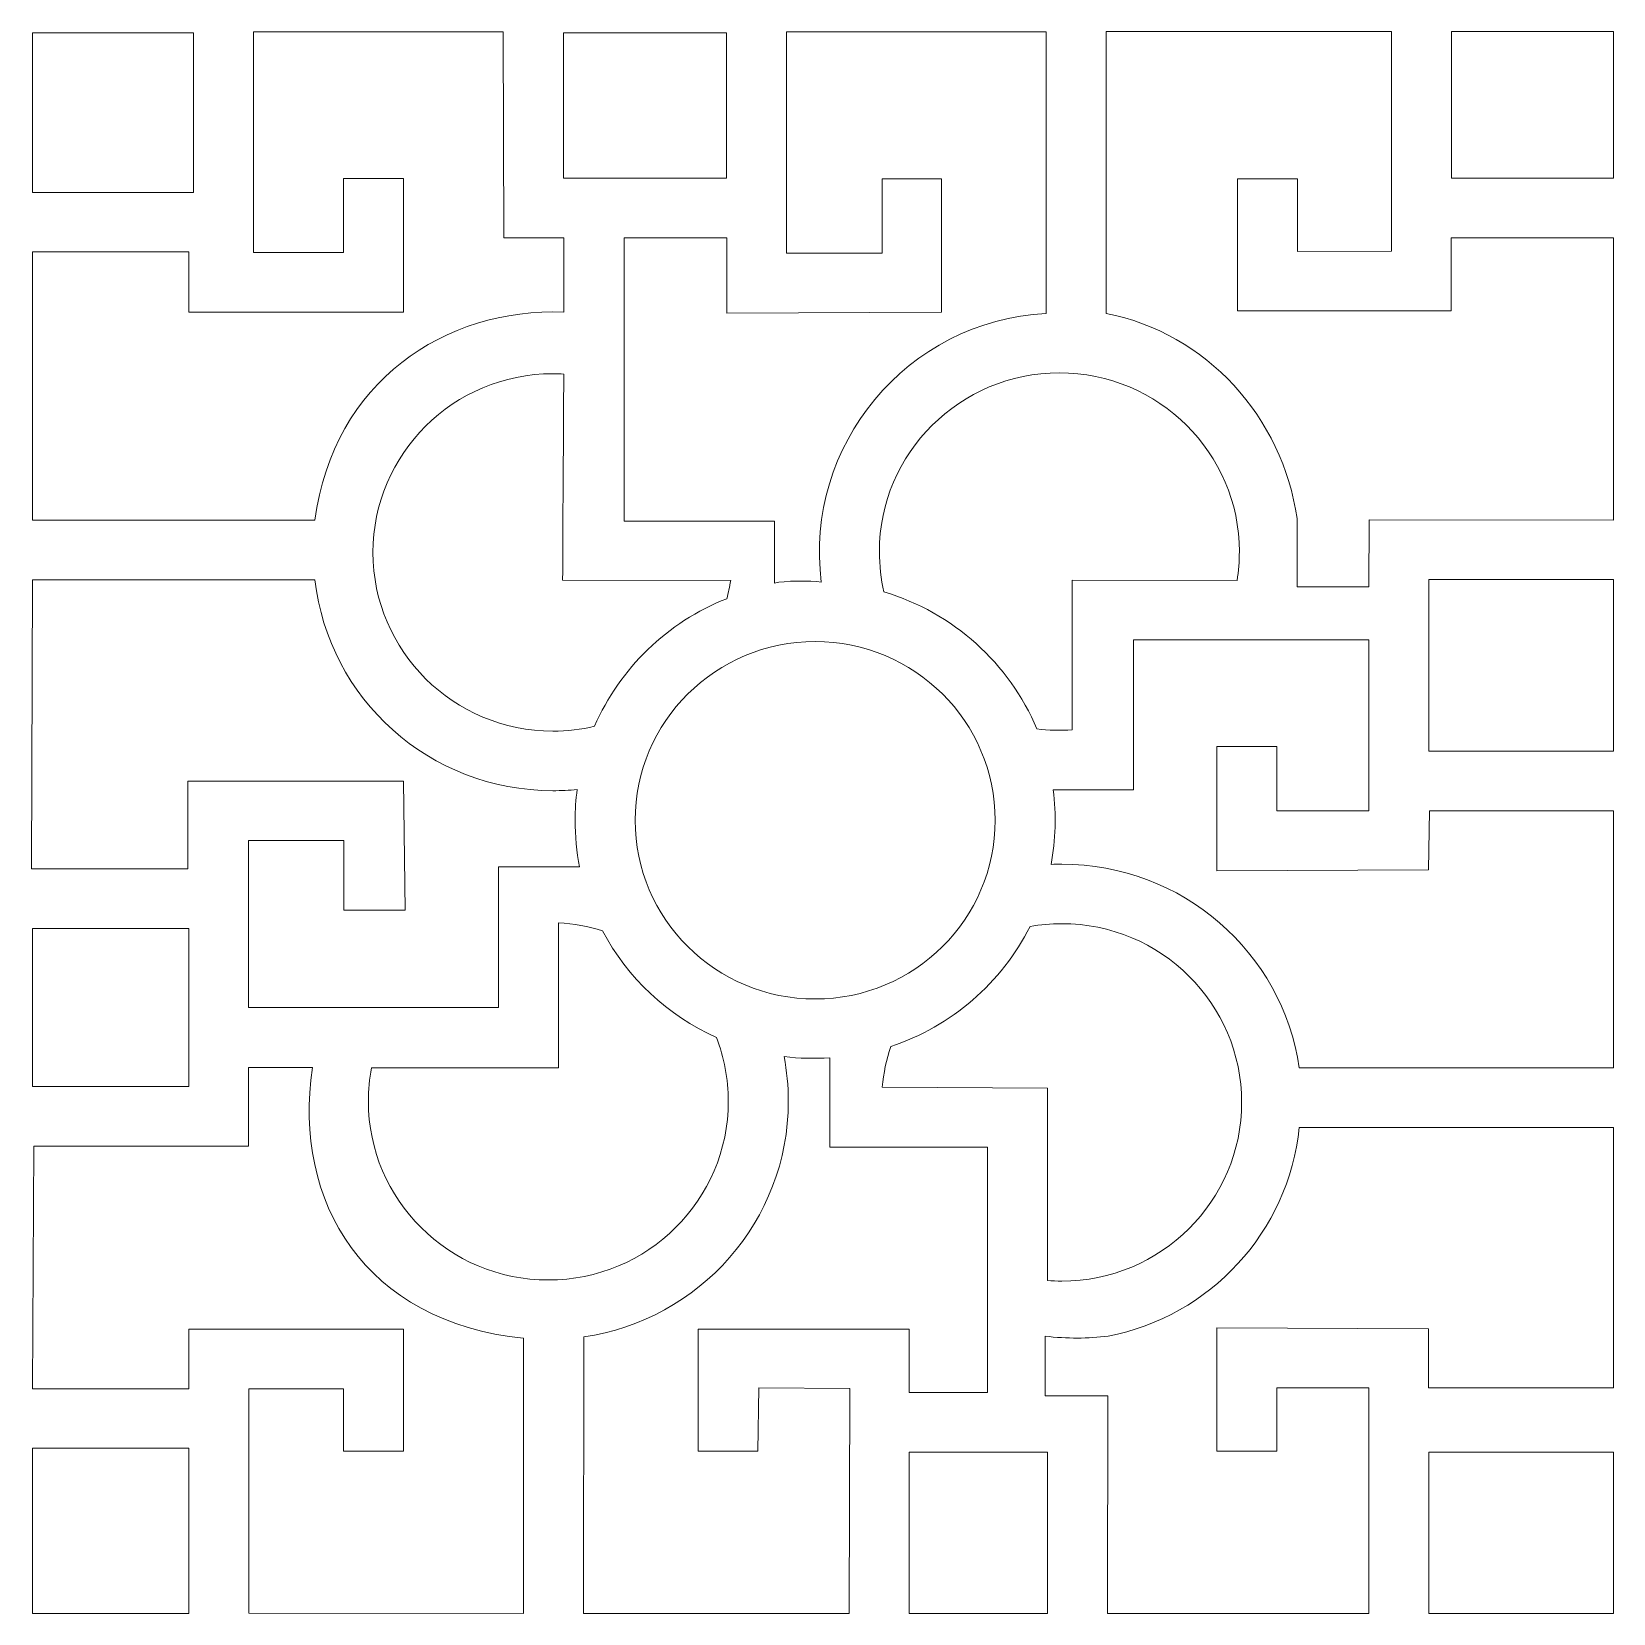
# Model space of a CAD drawing. Header units: centimetres. Extents: x -27.4 to 27.4, y -13.3 to 13.3.
# Drawn here: x 0.78 to 27.38, y -13.3 to 13.3 of the extents above; entities that cross this region are included whole.
import ezdxf

# ---------------------------------------------------------------- set-up
doc = ezdxf.new("R2010")
doc.units = ezdxf.units.CM
doc.header["$MEASUREMENT"] = 0
doc.layers.add('layer 1', color=7, linetype='Continuous')

msp = doc.modelspace()

# ---------------------------------------------------------------- linework, layer by layer
at = {"layer": 'layer 1', "color": 242, "lineweight": 9}
for points in [[(0.79119, 10.59702), (3.49847, 10.59702), (3.49847, 13.28208), (0.79119, 13.28208), (0.79119, 10.59702)], [(9.71752, 10.83679), (12.46108, 10.83679), (12.46108, 13.28171), (9.71752, 13.28171), (9.71752, 10.83679)], [(24.65452, 10.83482), (27.37566, 10.83482), (27.37566, 13.29956), (24.65452, 13.29956), (24.65452, 10.83482)], [(24.2726, 1.19996), (27.37584, 1.19996), (27.37584, 4.08624), (24.2726, 4.08624), (24.2726, 1.19996)], [(0.79119, -4.43872), (3.41671, -4.43872), (3.41671, -1.78072), (0.79119, -1.78072), (0.79119, -4.43872)], [(0.79311, -13.29993), (3.41855, -13.29993), (3.41855, -10.52465), (0.79311, -10.52465), (0.79311, -13.29993)], [(15.53381, -13.29992), (17.86205, -13.29992), (17.86205, -10.58988), (15.53381, -10.58988), (15.53381, -13.29992)], [(24.27403, -13.29964), (27.37583, -13.29964), (27.37583, -10.58792), (24.27403, -10.58792), (24.27403, -13.29964)]]:
    msp.add_lwpolyline(points, close=True, dxfattribs=at)
msp.add_ellipse((13.95202, 0.03734), major_axis=(3.02676, 0), ratio=0.99287357, dxfattribs=at)
for points, knots in [([(18.84799, 8.55813), (18.84799, 8.55813), (18.8485, 13.3), (18.8485, 13.3), (18.8485, 13.3), (18.8485, 13.3), (23.64344, 13.29947), (23.64344, 13.29947), (23.64344, 13.29947), (23.64344, 13.29947), (23.64365, 9.60543), (23.64365, 9.60543), (23.64365, 9.60543), (23.64365, 9.60543), (22.06297, 9.60529), (22.06297, 9.60529), (22.06297, 9.60529), (22.06297, 9.60529), (22.06286, 10.82431), (22.06286, 10.82431), (22.06286, 10.82431), (22.06286, 10.82431), (21.05402, 10.82404), (21.05402, 10.82404), (21.05402, 10.82404), (21.05402, 10.82404), (21.05402, 8.60337), (21.05402, 8.60337), (21.05402, 8.60337), (21.05402, 8.60337), (24.64675, 8.60337), (24.64675, 8.60337), (24.64675, 8.60337), (24.64675, 8.60337), (24.64675, 9.83328), (24.64675, 9.83328), (24.64675, 9.83328), (24.64675, 9.83328), (27.37584, 9.83328), (27.37584, 9.83328), (27.37584, 9.83328), (27.37584, 9.83328), (27.37584, 5.08446), (27.37584, 5.08446), (27.37584, 5.08446), (27.37584, 5.08446), (23.2671, 5.0912), (23.2671, 5.0912), (23.2671, 5.0912), (23.2671, 5.0912), (23.26386, 3.96175), (23.26386, 3.96175), (23.26386, 3.96175), (23.26386, 3.96175), (22.05602, 3.96175), (22.05602, 3.96175), (22.05602, 3.96175), (22.05602, 3.96175), (22.05602, 5.11354), (22.05602, 5.11354), (22.05602, 5.11354), (21.81762, 6.81159), (20.52962, 8.23713), (18.84799, 8.55813)], [0, 0, 0, 0, 0.05882353, 0.05882353, 0.05882353, 0.05882353, 0.11764706, 0.11764706, 0.11764706, 0.11764706, 0.17647059, 0.17647059, 0.17647059, 0.17647059, 0.23529412, 0.23529412, 0.23529412, 0.23529412, 0.29411765, 0.29411765, 0.29411765, 0.29411765, 0.35294118, 0.35294118, 0.35294118, 0.35294118, 0.41176471, 0.41176471, 0.41176471, 0.41176471, 0.47058824, 0.47058824, 0.47058824, 0.47058824, 0.52941176, 0.52941176, 0.52941176, 0.52941176, 0.58823529, 0.58823529, 0.58823529, 0.58823529, 0.64705882, 0.64705882, 0.64705882, 0.64705882, 0.70588235, 0.70588235, 0.70588235, 0.70588235, 0.76470588, 0.76470588, 0.76470588, 0.76470588, 0.82352941, 0.82352941, 0.82352941, 0.82352941, 0.88235294, 0.88235294, 0.88235294, 0.88235294, 1, 1, 1, 1]), ([(5.54041, 5.08312), (5.84769, 7.41895), (7.72722, 8.65867), (9.72654, 8.58303), (9.72654, 8.58303), (9.72654, 8.58303), (9.72766, 9.83503), (9.72766, 9.83503), (9.72766, 9.83503), (9.72766, 9.83503), (8.71672, 9.83227), (8.71672, 9.83227), (8.71672, 9.83227), (8.71672, 9.83227), (8.70402, 13.29913), (8.70402, 13.29913), (8.70402, 13.29913), (8.70402, 13.29913), (4.50675, 13.29913), (4.50675, 13.29913), (4.50675, 13.29913), (4.50675, 13.29913), (4.50864, 9.58473), (4.50864, 9.58473), (4.50864, 9.58473), (4.50864, 9.58473), (6.02051, 9.58466), (6.02051, 9.58466), (6.02051, 9.58466), (6.02051, 9.58466), (6.02046, 10.82992), (6.02046, 10.82992), (6.02046, 10.82992), (6.02046, 10.82992), (7.02857, 10.82958), (7.02857, 10.82958), (7.02857, 10.82958), (7.02857, 10.82958), (7.02857, 8.58298), (7.02857, 8.58298), (7.02857, 8.58298), (7.02857, 8.58298), (3.41857, 8.58298), (3.41857, 8.58298), (3.41857, 8.58298), (3.41857, 8.58298), (3.41857, 9.59481), (3.41857, 9.59481), (3.41857, 9.59481), (3.41857, 9.59481), (0.79311, 9.59481), (0.79311, 9.59481), (0.79311, 9.59481), (0.79311, 9.59481), (0.79311, 5.08345), (0.79311, 5.08345), (0.79311, 5.08345), (0.79311, 5.08345), (5.54041, 5.08312), (5.54041, 5.08312)], [0, 0, 0, 0, 0.0625, 0.0625, 0.0625, 0.0625, 0.125, 0.125, 0.125, 0.125, 0.1875, 0.1875, 0.1875, 0.1875, 0.25, 0.25, 0.25, 0.25, 0.3125, 0.3125, 0.3125, 0.3125, 0.375, 0.375, 0.375, 0.375, 0.4375, 0.4375, 0.4375, 0.4375, 0.5, 0.5, 0.5, 0.5, 0.5625, 0.5625, 0.5625, 0.5625, 0.625, 0.625, 0.625, 0.625, 0.6875, 0.6875, 0.6875, 0.6875, 0.75, 0.75, 0.75, 0.75, 0.8125, 0.8125, 0.8125, 0.8125, 0.875, 0.875, 0.875, 0.875, 1, 1, 1, 1]), ([(17.83956, 8.55832), (17.83956, 8.55832), (17.83914, 13.29913), (17.83914, 13.29913), (17.83914, 13.29913), (17.83914, 13.29913), (13.47129, 13.29913), (13.47129, 13.29913), (13.47129, 13.29913), (13.47129, 13.29913), (13.47129, 9.57652), (13.47129, 9.57652), (13.47129, 9.57652), (13.47129, 9.57652), (15.07833, 9.57651), (15.07833, 9.57651), (15.07833, 9.57651), (15.07833, 9.57651), (15.07833, 10.82393), (15.07833, 10.82393), (15.07833, 10.82393), (15.07833, 10.82393), (16.07853, 10.82419), (16.07853, 10.82419), (16.07853, 10.82419), (16.07853, 10.82419), (16.07948, 8.58298), (16.07948, 8.58298), (16.07948, 8.58298), (16.07948, 8.58298), (12.46948, 8.56583), (12.46948, 8.56583), (12.46948, 8.56583), (12.46948, 8.56583), (12.46948, 9.83491), (12.46948, 9.83491), (12.46948, 9.83491), (12.46948, 9.83491), (10.7422, 9.83491), (10.7422, 9.83491), (10.7422, 9.83491), (10.7422, 9.83491), (10.7422, 5.06731), (10.7422, 5.06731), (10.7422, 5.06731), (10.7422, 5.06731), (13.27066, 5.06588), (13.27066, 5.06588), (13.27066, 5.06588), (13.27066, 5.06588), (13.27048, 4.02623), (13.27048, 4.02623), (13.27048, 4.02623), (13.41661, 4.06467), (13.88555, 4.07091), (14.05622, 4.04295), (14.05622, 4.04295), (13.76209, 6.32946), (15.49118, 8.44556), (17.83956, 8.55832)], [0, 0, 0, 0, 0.0625, 0.0625, 0.0625, 0.0625, 0.125, 0.125, 0.125, 0.125, 0.1875, 0.1875, 0.1875, 0.1875, 0.25, 0.25, 0.25, 0.25, 0.3125, 0.3125, 0.3125, 0.3125, 0.375, 0.375, 0.375, 0.375, 0.4375, 0.4375, 0.4375, 0.4375, 0.5, 0.5, 0.5, 0.5, 0.5625, 0.5625, 0.5625, 0.5625, 0.625, 0.625, 0.625, 0.625, 0.6875, 0.6875, 0.6875, 0.6875, 0.75, 0.75, 0.75, 0.75, 0.8125, 0.8125, 0.8125, 0.8125, 0.875, 0.875, 0.875, 0.875, 1, 1, 1, 1]), ([(12.46681, 3.76407), (12.49358, 3.86352), (12.51533, 3.96504), (12.5318, 4.06828), (12.5318, 4.06828), (12.5318, 4.06828), (9.70584, 4.07263), (9.70584, 4.07263), (9.70584, 4.07263), (9.70584, 4.07263), (9.70583, 4.07263), (9.72338, 7.54155), (9.72338, 7.54155), (9.66351, 7.54506), (9.60315, 7.54684), (9.54238, 7.54684), (9.54238, 7.54684), (7.87105, 7.54684), (6.51563, 6.20109), (6.51563, 4.54165), (6.51563, 4.54165), (6.51563, 2.88222), (7.87105, 1.53646), (9.54238, 1.53646), (9.54238, 1.53646), (9.78328, 1.53646), (10.01765, 1.56442), (10.2423, 1.61725), (10.2423, 1.61725), (10.66521, 2.59459), (11.46849, 3.37148), (12.46697, 3.76414)], [0, 0, 0, 0, 0.11111111, 0.11111111, 0.11111111, 0.11111111, 0.22222222, 0.22222222, 0.22222222, 0.22222222, 0.33333333, 0.33333333, 0.33333333, 0.33333333, 0.44444444, 0.44444444, 0.44444444, 0.44444444, 0.55555556, 0.55555556, 0.55555556, 0.55555556, 0.66666667, 0.66666667, 0.66666667, 0.66666667, 0.77777778, 0.77777778, 0.77777778, 0.77777778, 1, 1, 1, 1]), ([(18.27512, 1.55784), (18.27512, 1.55784), (18.27311, 4.07263), (18.27311, 4.07263), (18.27311, 4.07263), (18.27311, 4.07263), (21.0468, 4.071), (21.0468, 4.071), (21.0468, 4.071), (21.07256, 4.22874), (21.08595, 4.39058), (21.08595, 4.55551), (21.08595, 4.55551), (21.08595, 6.21494), (19.73054, 7.5607), (18.05918, 7.5607), (18.05918, 7.5607), (16.38784, 7.5607), (15.03243, 6.21494), (15.03243, 4.55551), (15.03243, 4.55551), (15.03243, 4.32211), (15.05922, 4.09492), (15.10995, 3.8768), (15.10995, 3.8768), (16.27469, 3.53089), (17.21861, 2.67665), (17.68033, 1.57358), (17.68033, 1.57358), (17.87738, 1.54914), (18.07704, 1.54399), (18.27512, 1.55784)], [0, 0, 0, 0, 0.11111111, 0.11111111, 0.11111111, 0.11111111, 0.22222222, 0.22222222, 0.22222222, 0.22222222, 0.33333333, 0.33333333, 0.33333333, 0.33333333, 0.44444444, 0.44444444, 0.44444444, 0.44444444, 0.55555556, 0.55555556, 0.55555556, 0.55555556, 0.66666667, 0.66666667, 0.66666667, 0.66666667, 0.77777778, 0.77777778, 0.77777778, 0.77777778, 1, 1, 1, 1]), ([(4.42468, -0.30052), (4.42468, -0.30052), (4.42522, -3.11276), (4.42522, -3.11276), (4.42522, -3.11276), (4.42522, -3.11276), (8.62627, -3.11352), (8.62627, -3.11352), (8.62627, -3.11352), (8.62627, -3.11352), (8.62528, -0.74746), (8.62528, -0.74746), (8.62528, -0.74746), (8.62528, -0.74746), (9.98734, -0.74692), (9.98734, -0.74692), (9.98734, -0.74692), (9.94074, -0.50334), (9.91634, -0.21967), (9.91634, 0.03734), (9.91634, 0.03734), (9.91634, 0.21271), (9.92769, 0.38547), (9.94971, 0.55488), (9.94971, 0.55488), (9.81576, 0.54155), (9.67987, 0.53473), (9.54238, 0.53473), (9.54238, 0.53473), (7.46677, 0.53473), (5.76596, 2.08118), (5.54112, 4.08254), (5.54112, 4.08254), (5.54112, 4.08254), (0.79108, 4.08251), (0.79108, 4.08251), (0.79108, 4.08251), (0.79108, 4.08251), (0.77584, -0.78071), (0.77584, -0.78071), (0.77584, -0.78071), (0.77584, -0.78071), (3.40129, -0.78071), (3.40129, -0.78071), (3.40129, -0.78071), (3.40129, -0.78071), (3.40129, 0.69416), (3.40129, 0.69416), (3.40129, 0.69416), (3.40129, 0.69416), (7.02857, 0.69416), (7.02857, 0.69416), (7.02857, 0.69416), (7.02857, 0.69416), (7.05835, -1.47212), (7.05835, -1.47212), (7.05835, -1.47212), (7.05835, -1.47212), (6.02674, -1.4722), (6.02674, -1.4722), (6.02674, -1.4722), (6.02674, -1.4722), (6.02675, -0.30052), (6.02675, -0.30052), (6.02675, -0.30052), (6.02675, -0.30052), (4.42468, -0.30052), (4.42468, -0.30052)], [0, 0, 0, 0, 0.05555556, 0.05555556, 0.05555556, 0.05555556, 0.11111111, 0.11111111, 0.11111111, 0.11111111, 0.16666667, 0.16666667, 0.16666667, 0.16666667, 0.22222222, 0.22222222, 0.22222222, 0.22222222, 0.27777778, 0.27777778, 0.27777778, 0.27777778, 0.33333333, 0.33333333, 0.33333333, 0.33333333, 0.38888889, 0.38888889, 0.38888889, 0.38888889, 0.44444444, 0.44444444, 0.44444444, 0.44444444, 0.5, 0.5, 0.5, 0.5, 0.55555556, 0.55555556, 0.55555556, 0.55555556, 0.61111111, 0.61111111, 0.61111111, 0.61111111, 0.66666667, 0.66666667, 0.66666667, 0.66666667, 0.72222222, 0.72222222, 0.72222222, 0.72222222, 0.77777778, 0.77777778, 0.77777778, 0.77777778, 0.83333333, 0.83333333, 0.83333333, 0.83333333, 0.88888889, 0.88888889, 0.88888889, 0.88888889, 1, 1, 1, 1]), ([(17.95498, 0.54989), (18.00851, 0.1337), (17.99651, -0.29112), (17.9188, -0.7036), (17.9188, -0.7036), (17.97825, -0.70102), (18.038, -0.69972), (18.09808, -0.69972), (18.09808, -0.69972), (20.12963, -0.69972), (21.81163, -2.186), (22.09292, -4.12588), (22.09292, -4.12588), (22.09292, -4.12588), (27.37584, -4.12595), (27.37584, -4.12595), (27.37584, -4.12595), (27.37584, -4.12595), (27.37584, 0.19682), (27.37584, 0.19682), (27.37584, 0.19682), (27.37584, 0.19682), (24.28402, 0.19682), (24.28402, 0.19682), (24.28402, 0.19682), (24.28402, 0.19682), (24.26675, -0.79786), (24.26675, -0.79786), (24.26675, -0.79786), (24.26675, -0.79786), (20.7091, -0.81454), (20.7091, -0.81454), (20.7091, -0.81454), (20.7091, -0.81454), (20.70843, 1.27718), (20.70843, 1.27718), (20.70843, 1.27718), (20.70843, 1.27718), (21.71741, 1.27744), (21.71741, 1.27744), (21.71741, 1.27744), (21.71741, 1.27744), (21.7174, 0.1983), (21.7174, 0.1983), (21.7174, 0.1983), (21.7174, 0.1983), (23.26493, 0.19849), (23.26493, 0.19849), (23.26493, 0.19849), (23.26493, 0.19849), (23.26332, 3.07075), (23.26332, 3.07075), (23.26332, 3.07075), (23.26332, 3.07075), (19.3084, 3.07076), (19.3084, 3.07076), (19.3084, 3.07076), (19.3084, 3.07076), (19.30786, 0.55046), (19.30786, 0.55046), (19.30786, 0.55046), (19.30786, 0.55046), (17.95498, 0.54989), (17.95498, 0.54989)], [0, 0, 0, 0, 0.05882353, 0.05882353, 0.05882353, 0.05882353, 0.11764706, 0.11764706, 0.11764706, 0.11764706, 0.17647059, 0.17647059, 0.17647059, 0.17647059, 0.23529412, 0.23529412, 0.23529412, 0.23529412, 0.29411765, 0.29411765, 0.29411765, 0.29411765, 0.35294118, 0.35294118, 0.35294118, 0.35294118, 0.41176471, 0.41176471, 0.41176471, 0.41176471, 0.47058824, 0.47058824, 0.47058824, 0.47058824, 0.52941176, 0.52941176, 0.52941176, 0.52941176, 0.58823529, 0.58823529, 0.58823529, 0.58823529, 0.64705882, 0.64705882, 0.64705882, 0.64705882, 0.70588235, 0.70588235, 0.70588235, 0.70588235, 0.76470588, 0.76470588, 0.76470588, 0.76470588, 0.82352941, 0.82352941, 0.82352941, 0.82352941, 0.88235294, 0.88235294, 0.88235294, 0.88235294, 1, 1, 1, 1]), ([(6.49126, -4.12777), (6.49126, -4.12777), (9.63675, -4.12488), (9.63675, -4.12488), (9.63675, -4.12488), (9.63675, -4.12488), (9.63588, -1.68784), (9.63588, -1.68784), (9.63588, -1.68784), (9.89249, -1.70199), (10.14057, -1.74789), (10.37621, -1.82164), (10.37621, -1.82164), (10.79426, -2.61257), (11.47068, -3.24782), (12.29405, -3.61676), (12.29405, -3.61676), (12.42209, -3.94963), (12.49221, -4.31088), (12.49221, -4.68835), (12.49221, -4.68835), (12.49221, -6.34778), (11.13679, -7.69354), (9.46543, -7.69354), (9.46543, -7.69354), (7.7941, -7.69354), (6.43868, -6.34778), (6.43868, -4.68835), (6.43868, -4.68835), (6.43868, -4.49679), (6.45673, -4.30939), (6.49126, -4.12777)], [0, 0, 0, 0, 0.11111111, 0.11111111, 0.11111111, 0.11111111, 0.22222222, 0.22222222, 0.22222222, 0.22222222, 0.33333333, 0.33333333, 0.33333333, 0.33333333, 0.44444444, 0.44444444, 0.44444444, 0.44444444, 0.55555556, 0.55555556, 0.55555556, 0.55555556, 0.66666667, 0.66666667, 0.66666667, 0.66666667, 0.77777778, 0.77777778, 0.77777778, 0.77777778, 1, 1, 1, 1]), ([(15.08199, -4.45252), (15.08199, -4.45252), (17.85857, -4.46788), (17.85857, -4.46788), (17.85857, -4.46788), (17.85857, -4.46788), (17.85907, -7.70258), (17.85907, -7.70258), (17.85907, -7.70258), (17.93794, -7.70871), (18.01765, -7.71183), (18.09808, -7.71183), (18.09808, -7.71183), (19.76943, -7.71183), (21.12485, -6.36607), (21.12485, -4.70664), (21.12485, -4.70664), (21.12485, -3.0472), (19.76943, -1.70145), (18.09808, -1.70145), (18.09808, -1.70145), (17.91652, -1.70145), (17.73869, -1.71733), (17.56592, -1.74776), (17.56592, -1.74776), (17.09006, -2.69541), (16.24722, -3.42966), (15.22229, -3.76697), (15.22229, -3.76697), (15.14988, -3.98548), (15.10202, -4.21509), (15.08199, -4.45252)], [0, 0, 0, 0, 0.11111111, 0.11111111, 0.11111111, 0.11111111, 0.22222222, 0.22222222, 0.22222222, 0.22222222, 0.33333333, 0.33333333, 0.33333333, 0.33333333, 0.44444444, 0.44444444, 0.44444444, 0.44444444, 0.55555556, 0.55555556, 0.55555556, 0.55555556, 0.66666667, 0.66666667, 0.66666667, 0.66666667, 0.77777778, 0.77777778, 0.77777778, 0.77777778, 1, 1, 1, 1]), ([(14.19872, -5.46217), (14.19872, -5.46217), (14.20038, -3.9571), (14.20038, -3.9571), (14.20038, -3.9571), (13.93973, -3.96839), (13.69078, -3.96977), (13.43013, -3.93634), (13.43013, -3.93634), (13.47673, -4.17994), (13.50113, -4.43133), (13.50113, -4.68835), (13.50113, -4.68835), (13.50113, -6.70051), (12.00678, -8.36671), (10.0599, -8.65206), (10.0599, -8.65206), (10.0599, -8.65206), (10.05743, -13.29988), (10.05743, -13.29988), (10.05743, -13.29988), (10.05743, -13.29988), (14.52493, -13.3), (14.52493, -13.3), (14.52493, -13.3), (14.52493, -13.3), (14.53357, -9.51844), (14.53357, -9.51844), (14.53357, -9.51844), (14.53357, -9.51844), (13.00493, -9.50986), (13.00493, -9.50986), (13.00493, -9.50986), (13.00493, -9.50986), (12.98766, -10.57314), (12.98766, -10.57314), (12.98766, -10.57314), (12.98766, -10.57314), (11.98584, -10.57314), (11.98584, -10.57314), (11.98584, -10.57314), (11.98584, -10.57314), (11.98584, -8.52064), (11.98584, -8.52064), (11.98584, -8.52064), (11.98584, -8.52064), (15.53431, -8.52064), (15.53431, -8.52064), (15.53431, -8.52064), (15.53431, -8.52064), (15.53355, -9.58811), (15.53355, -9.58811), (15.53355, -9.58811), (15.53355, -9.58811), (16.85158, -9.58812), (16.85158, -9.58812), (16.85158, -9.58812), (16.85158, -9.58812), (16.85184, -5.46029), (16.85184, -5.46029), (16.85184, -5.46029), (16.85184, -5.46029), (14.19872, -5.46217), (14.19872, -5.46217)], [0, 0, 0, 0, 0.05882353, 0.05882353, 0.05882353, 0.05882353, 0.11764706, 0.11764706, 0.11764706, 0.11764706, 0.17647059, 0.17647059, 0.17647059, 0.17647059, 0.23529412, 0.23529412, 0.23529412, 0.23529412, 0.29411765, 0.29411765, 0.29411765, 0.29411765, 0.35294118, 0.35294118, 0.35294118, 0.35294118, 0.41176471, 0.41176471, 0.41176471, 0.41176471, 0.47058824, 0.47058824, 0.47058824, 0.47058824, 0.52941176, 0.52941176, 0.52941176, 0.52941176, 0.58823529, 0.58823529, 0.58823529, 0.58823529, 0.64705882, 0.64705882, 0.64705882, 0.64705882, 0.70588235, 0.70588235, 0.70588235, 0.70588235, 0.76470588, 0.76470588, 0.76470588, 0.76470588, 0.82352941, 0.82352941, 0.82352941, 0.82352941, 0.88235294, 0.88235294, 0.88235294, 0.88235294, 1, 1, 1, 1]), ([(9.04915, -8.67419), (9.04915, -8.67419), (9.04854, -13.29973), (9.04854, -13.29973), (9.04854, -13.29973), (9.04854, -13.29973), (4.42576, -13.29933), (4.42576, -13.29933), (4.42576, -13.29933), (4.42576, -13.29933), (4.42581, -9.5217), (4.42581, -9.5217), (4.42581, -9.5217), (4.42581, -9.5217), (6.02026, -9.52223), (6.02026, -9.52223), (6.02026, -9.52223), (6.02026, -9.52223), (6.02052, -10.57304), (6.02052, -10.57304), (6.02052, -10.57304), (6.02052, -10.57304), (7.02856, -10.57316), (7.02856, -10.57316), (7.02856, -10.57316), (7.02856, -10.57316), (7.02856, -8.52091), (7.02856, -8.52091), (7.02856, -8.52091), (7.02856, -8.52091), (3.41694, -8.52064), (3.41694, -8.52064), (3.41694, -8.52064), (3.41694, -8.52064), (3.41749, -9.52325), (3.41749, -9.52325), (3.41749, -9.52325), (3.41749, -9.52325), (0.79149, -9.52339), (0.79149, -9.52339), (0.79149, -9.52339), (0.79149, -9.52339), (0.81293, -5.44063), (0.81293, -5.44063), (0.81293, -5.44063), (0.81293, -5.44063), (4.42505, -5.44466), (4.42505, -5.44466), (4.42505, -5.44466), (4.42505, -5.44466), (4.42397, -4.12204), (4.42397, -4.12204), (4.42397, -4.12204), (4.42397, -4.12204), (5.50092, -4.12204), (5.50092, -4.12204), (5.50092, -4.12204), (5.15475, -6.38833), (6.39233, -8.40376), (9.04915, -8.67419)], [0, 0, 0, 0, 0.0625, 0.0625, 0.0625, 0.0625, 0.125, 0.125, 0.125, 0.125, 0.1875, 0.1875, 0.1875, 0.1875, 0.25, 0.25, 0.25, 0.25, 0.3125, 0.3125, 0.3125, 0.3125, 0.375, 0.375, 0.375, 0.375, 0.4375, 0.4375, 0.4375, 0.4375, 0.5, 0.5, 0.5, 0.5, 0.5625, 0.5625, 0.5625, 0.5625, 0.625, 0.625, 0.625, 0.625, 0.6875, 0.6875, 0.6875, 0.6875, 0.75, 0.75, 0.75, 0.75, 0.8125, 0.8125, 0.8125, 0.8125, 0.875, 0.875, 0.875, 0.875, 1, 1, 1, 1]), ([(22.09309, -5.12759), (22.09309, -5.12759), (27.37578, -5.12749), (27.37578, -5.12749), (27.37578, -5.12749), (27.37578, -5.12749), (27.37584, -9.50986), (27.37584, -9.50986), (27.37584, -9.50986), (27.37584, -9.50986), (24.26675, -9.50986), (24.26675, -9.50986), (24.26675, -9.50986), (24.26675, -9.50986), (24.26675, -8.51519), (24.26675, -8.51519), (24.26675, -8.51519), (24.26675, -8.51519), (20.70857, -8.49804), (20.70857, -8.49804), (20.70857, -8.49804), (20.70857, -8.49804), (20.70857, -10.57314), (20.70857, -10.57314), (20.70857, -10.57314), (20.70857, -10.57314), (21.71754, -10.57314), (21.71754, -10.57314), (21.71754, -10.57314), (21.71754, -10.57314), (21.71741, -9.50986), (21.71741, -9.50986), (21.71741, -9.50986), (21.71741, -9.50986), (23.26493, -9.50986), (23.26493, -9.50986), (23.26493, -9.50986), (23.26493, -9.50986), (23.26493, -13.29973), (23.26493, -13.29973), (23.26493, -13.29973), (23.26493, -13.29973), (18.86768, -13.29973), (18.86768, -13.29973), (18.86768, -13.29973), (18.86768, -13.29973), (18.87605, -9.64046), (18.87605, -9.64046), (18.87605, -9.64046), (18.87605, -9.64046), (17.82153, -9.64046), (17.82153, -9.64046), (17.82153, -9.64046), (17.82153, -9.64046), (17.82153, -8.63873), (17.82153, -8.63873), (17.82153, -8.63873), (18.1845, -8.68168), (18.54748, -8.67962), (18.87806, -8.63873), (18.87806, -8.63873), (20.60044, -8.3037), (21.91125, -6.88805), (22.09309, -5.12759)], [0, 0, 0, 0, 0.05882353, 0.05882353, 0.05882353, 0.05882353, 0.11764706, 0.11764706, 0.11764706, 0.11764706, 0.17647059, 0.17647059, 0.17647059, 0.17647059, 0.23529412, 0.23529412, 0.23529412, 0.23529412, 0.29411765, 0.29411765, 0.29411765, 0.29411765, 0.35294118, 0.35294118, 0.35294118, 0.35294118, 0.41176471, 0.41176471, 0.41176471, 0.41176471, 0.47058824, 0.47058824, 0.47058824, 0.47058824, 0.52941176, 0.52941176, 0.52941176, 0.52941176, 0.58823529, 0.58823529, 0.58823529, 0.58823529, 0.64705882, 0.64705882, 0.64705882, 0.64705882, 0.70588235, 0.70588235, 0.70588235, 0.70588235, 0.76470588, 0.76470588, 0.76470588, 0.76470588, 0.82352941, 0.82352941, 0.82352941, 0.82352941, 0.88235294, 0.88235294, 0.88235294, 0.88235294, 1, 1, 1, 1])]:
    msp.add_open_spline(points, degree=3, knots=knots, dxfattribs=at)

doc.saveas('drawing.dxf')
